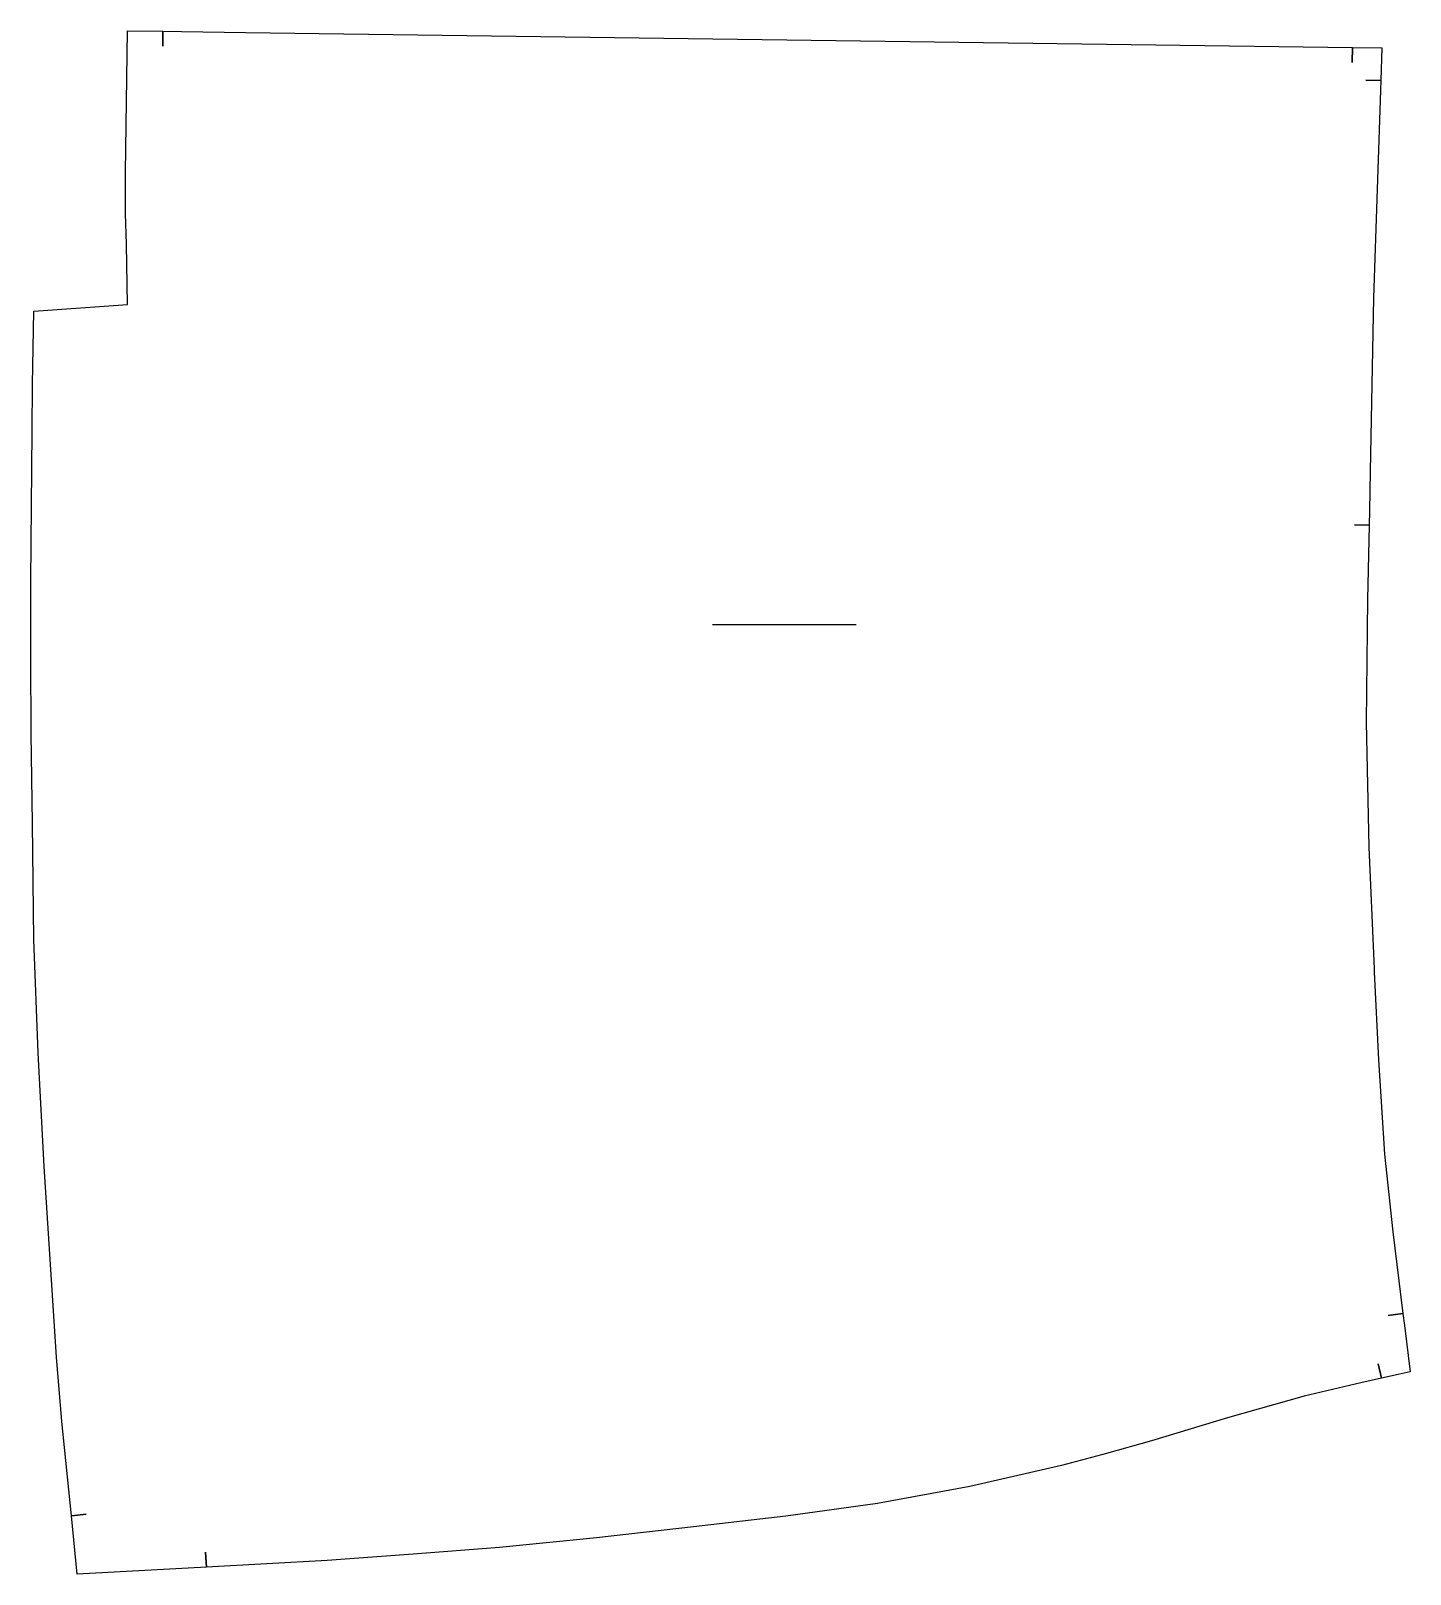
# Model space of a CAD drawing. Header units: inches. Extents: x 0 to 14.7, y 0 to 16.4.
import ezdxf

# ---------------------------------------------------------------- set-up
doc = ezdxf.new("R2010")
doc.units = ezdxf.units.IN

msp = doc.modelspace()

# ---------------------------------------------------------------- linework, layer by layer
at = {"layer": 'T001L001'}
for points in [[(14.661, 2.149), (14.534, 2.121), (14.356, 2.081), (14.322, 2.234), (14.356, 2.081), (14.138, 2.032), (13.534, 1.89), (12.719, 1.66), (11.911, 1.418), (11.433, 1.282), (10.954, 1.153), (9.98, 0.931), (9.001, 0.75), (8.025, 0.616), (7.045, 0.501), (6.013, 0.386), (4.98, 0.283), (4.065, 0.212), (3.15, 0.146), (1.867, 0.075), (1.858, 0.233), (1.867, 0.075), (0.494, 0), (0.431, 0.621), (0.588, 0.637), (0.431, 0.621), (0.331, 1.623), (0.274, 2.307), (0.14, 4.333), (0.077, 5.538), (0.031, 6.744), (0.016, 7.981), (0.003, 8.932), (0, 9.74), (0, 10.549), (0.013, 12.146), (0.017, 12.642), (0.032, 13.419), (1.029, 13.492), (1.016, 14.132), (1.006, 14.459), (1.006, 14.893), (1.029, 16.399), (1.404, 16.395), (1.402, 16.237), (1.404, 16.395), (1.603, 16.392), (2.28, 16.383), (14.048, 16.221), (14.045, 16.064), (14.048, 16.221), (14.36, 16.217), (14.349, 15.871), (14.191, 15.876), (14.349, 15.871), (14.273, 13.562), (14.236, 11.716), (14.228, 11.3), (14.225, 11.146), (14.068, 11.149), (14.225, 11.146), (14.208, 10.357), (14.192, 9.054), (14.222, 7.725), (14.278, 6.432), (14.279, 6.4), (14.323, 5.466), (14.388, 4.462), (14.477, 3.638), (14.584, 2.769), (14.428, 2.75), (14.584, 2.769), (14.6, 2.641), (14.661, 2.149)], [(7.247, 10.091), (8.772, 10.091)]]:
    msp.add_lwpolyline(points, dxfattribs=at)

doc.saveas('drawing.dxf')
